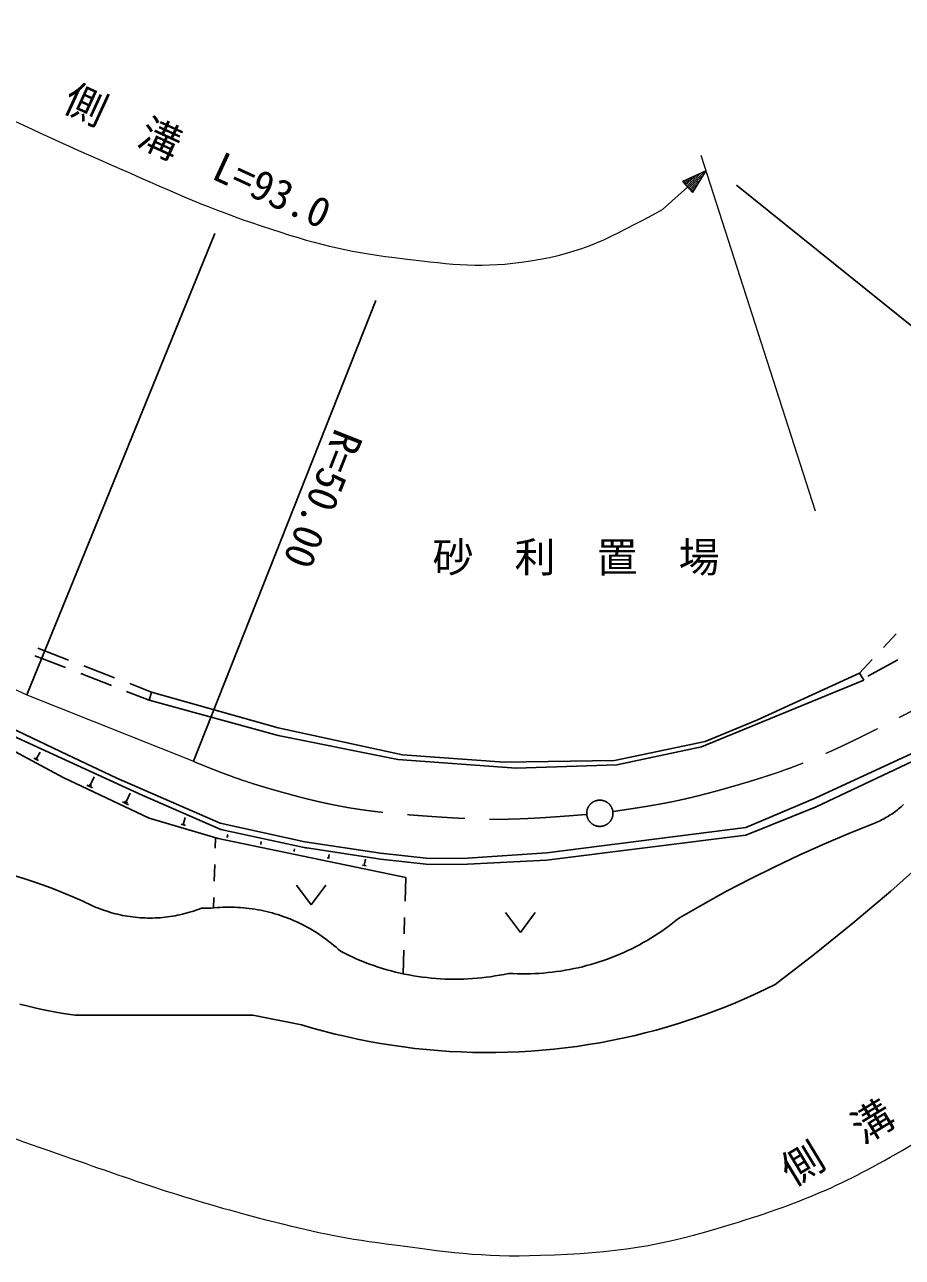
# Model space of a CAD drawing. Units: millimetres, scale not verified. Extents: x 40000 to 680000, y 20000 to 380000.
# Drawn here: x 335962 to 389448, y 239790 to 314959 of the extents above; entities that cross this region are included whole.
import ezdxf
from ezdxf.enums import TextEntityAlignment as Align

# ---------------------------------------------------------------- set-up
doc = ezdxf.new("R2010")
doc.units = ezdxf.units.MM
doc.header["$LTSCALE"] = 1000
doc.linetypes.add('CHAIN', pattern=[18.5, 12, -1.5, 3.5, -1.5])
for name, color, linetype, lineweight in [('M-BGD', 7, 'Continuous', 25), ('M-BMK', 2, 'CHAIN', 13), ('M-BMK-SRVR', 3, 'Continuous', 25), ('M-STR-HTXT', 7, 'Continuous', 13)]:
    doc.layers.add(name, color=color, linetype=linetype, lineweight=lineweight)
doc.styles.add('ＭＳ ゴシック', font='')
doc.styles.get('ＭＳ ゴシック').set_extended_font_data('MS Gothic')

msp = doc.modelspace()

# ---------------------------------------------------------------- linework, layer by layer
at = {"layer": 'M-BGD'}
for p, q in [((389066, 277815), (388294, 276981)), ((336762, 276928), (338629, 276210)), ((336582, 276475), (338447, 275752)), ((387615, 276247), (386843, 275413)), ((387342, 275236), (389172, 276221)), ((339379, 275390), (341244, 274666)), ((339562, 275851), (341429, 275133)), ((380589, 272549), (386843, 275413)), ((386843, 275413), (387112, 274984)), ((342362, 274774), (343695, 274262)), ((387112, 274984), (377200, 270923)), ((330430, 274305), (338532, 270453)), ((342176, 274305), (343548, 273772)), ((343695, 274262), (343548, 273772)), ((351401, 271602), (343548, 273772)), ((343695, 274262), (351415, 272070)), ((331340, 273374), (343123, 267972)), ((377438, 271241), (380589, 272549)), ((332754, 272026), (338307, 269050)), ((358694, 270152), (351401, 271602)), ((351415, 272070), (358978, 270436)), ((371916, 270087), (377438, 271241)), ((377200, 270923), (372043, 269822)), ((391045, 270978), (384135, 267797)), ((336796, 270087), (336529, 270230)), ((336753, 270167), (336619, 270239)), ((336744, 270230), (336677, 270266)), ((336710, 270248), (336901, 270605)), ((338532, 270453), (341588, 269019)), ((365923, 269630), (358694, 270152)), ((358978, 270436), (365179, 269977)), ((365179, 269977), (371916, 270087)), ((391180, 270564), (384190, 267255)), ((372043, 269822), (365923, 269630)), ((338307, 269050), (343539, 266577)), ((340102, 268423), (339751, 268589)), ((340042, 268523), (339867, 268606)), ((340026, 268602), (339938, 268644)), ((339982, 268623), (340203, 269091)), ((341588, 269019), (347885, 266263)), ((342204, 267578), (342113, 267622)), ((342159, 267600), (342389, 268088)), ((343123, 267972), (347913, 265872)), ((384135, 267797), (379908, 265998)), ((342284, 267392), (341918, 267565)), ((342221, 267496), (342038, 267582)), ((384190, 267255), (379919, 265539)), ((343539, 266577), (347751, 265333)), ((345754, 266131), (345495, 266208)), ((345624, 266170), (345752, 266603)), ((347885, 266263), (353029, 265135)), ((347597, 265378), (347578, 264738)), ((347913, 265872), (353176, 264744)), ((348355, 265424), (348270, 265442)), ((348312, 265433), (348342, 265575)), ((379919, 265539), (367763, 264017)), ((379908, 265998), (367780, 264462)), ((347751, 265333), (359182, 262953)), ((350390, 264998), (350310, 265015)), ((350350, 265007), (350378, 265139)), ((352381, 264581), (352407, 264704)), ((357639, 264439), (353029, 265135)), ((357639, 264080), (353029, 264776)), ((352418, 264574), (352344, 264589)), ((354535, 264130), (354404, 264158)), ((354470, 264144), (354516, 264363)), ((356654, 263687), (356732, 264064)), ((360607, 264102), (357639, 264439)), ((360607, 263743), (357639, 264080)), ((362945, 264125), (360607, 264102)), ((367780, 264462), (362945, 264125)), ((367763, 264017), (362945, 263766)), ((347549, 263738), (347519, 262739)), ((356767, 263663), (356540, 263711)), ((362945, 263766), (360607, 263743)), ((352524, 262479), (353424, 261279)), ((353424, 261279), (354324, 262479)), ((359182, 262953), (359144, 261518)), ((347490, 261739), (347471, 261099)), ((346736, 261084), (347329, 261084)), ((359118, 260518), (359091, 259518)), ((365273, 260809), (366173, 259609)), ((366173, 259609), (367073, 260809)), ((359065, 258519), (359027, 257083)), ((339032, 254565), (349869, 254565)), ((339032, 254565), (349869, 254565)), ((349869, 254565), (352832, 253972)), ((349869, 254565), (350292, 254480))]:
    msp.add_line(p, q, dxfattribs=at)
for points in [[(397536, 270397), (395403, 268261), (393225, 266170), (391004, 264125), (388740, 262128), (386435, 260178), (384089, 258278), (381704, 256427)], [(389519, 267402), (389444, 267332), (389368, 267264), (389290, 267197), (389212, 267131), (389132, 267067), (389051, 267004), (388968, 266942), (388885, 266883), (388801, 266824), (388715, 266767), (388629, 266712), (388541, 266658), (388453, 266606), (388364, 266556), (388273, 266507), (388182, 266460), (388090, 266414), (387998, 266370), (387904, 266328), (387810, 266287), (387715, 266249)], [(375862, 260491), (377290, 261315), (378735, 262110), (380196, 262875), (381672, 263610), (383162, 264316), (384667, 264991), (386184, 265635), (387715, 266249)], [(328448, 264386), (329081, 264327), (329713, 264256), (330343, 264173), (330972, 264078), (331599, 263971), (332223, 263852), (332846, 263721), (333465, 263579), (334082, 263425), (334696, 263259), (335306, 263082), (335914, 262893), (336517, 262692), (337116, 262480), (337712, 262257), (338303, 262023), (338889, 261777), (339471, 261521), (340048, 261253)], [(346736, 261084), (346594, 261029), (346450, 260976), (346306, 260926), (346161, 260878), (346015, 260833), (345868, 260791), (345720, 260752), (345572, 260715), (345423, 260680), (345274, 260649), (345124, 260620), (344973, 260594), (344822, 260570), (344671, 260549), (344519, 260531), (344367, 260516), (344215, 260503), (344062, 260493), (343909, 260486), (343757, 260482), (343604, 260480), (343451, 260481), (343298, 260485), (343146, 260492), (342993, 260501), (342841, 260513), (342689, 260528), (342537, 260546), (342385, 260566), (342234, 260589), (342084, 260615), (341934, 260643), (341784, 260674), (341635, 260708), (341486, 260745), (341339, 260784), (341192, 260825), (341046, 260870), (340900, 260917), (340756, 260967), (340612, 261019), (340469, 261074), (340328, 261131), (340187, 261191), (340048, 261253)], [(347329, 261084), (347506, 261102), (347684, 261116), (347862, 261128), (348040, 261136), (348219, 261141), (348397, 261143), (348576, 261142), (348754, 261137), (348932, 261129), (349110, 261118), (349288, 261104), (349465, 261087), (349643, 261066), (349819, 261043), (349996, 261016), (350172, 260986), (350347, 260953), (350522, 260916), (350695, 260877), (350869, 260834), (351041, 260789), (351213, 260740), (351383, 260688), (351553, 260633), (351722, 260575), (351889, 260514), (352056, 260450), (352221, 260383), (352385, 260313), (352548, 260241), (352710, 260165), (352870, 260086), (353029, 260005), (353186, 259920), (353341, 259833), (353496, 259743), (353648, 259651), (353799, 259555), (353948, 259457), (354095, 259357), (354240, 259253), (354384, 259147), (354525, 259039), (354665, 258928), (354803, 258814), (354938, 258698), (355072, 258580), (355203, 258459)], [(375862, 260491), (375654, 260323), (375444, 260159), (375231, 259998), (375015, 259841), (374796, 259688), (374574, 259539), (374350, 259394), (374123, 259253), (373894, 259117), (373662, 258984), (373429, 258855), (373192, 258731), (372954, 258611), (372713, 258495), (372471, 258384), (372226, 258276), (371980, 258174), (371732, 258075), (371482, 257982), (371230, 257892), (370977, 257807), (370722, 257727), (370466, 257651), (370209, 257580), (369950, 257514), (369691, 257452), (369430, 257395), (369168, 257342), (368905, 257294), (368642, 257251), (368378, 257213), (368113, 257179), (367847, 257150), (367582, 257126), (367315, 257107), (367049, 257092), (366782, 257082), (366515, 257077), (366248, 257077), (365981, 257081), (365714, 257091), (365448, 257105)], [(365448, 257105), (365176, 257047), (364904, 256995), (364630, 256947), (364356, 256905), (364081, 256868), (363805, 256836), (363529, 256808), (363252, 256786), (362975, 256769), (362698, 256757), (362421, 256750), (362143, 256749), (361865, 256752), (361588, 256760), (361311, 256774), (361034, 256793), (360757, 256816), (360481, 256845), (360206, 256879), (359931, 256918), (359657, 256962), (359384, 257011), (359112, 257065), (358840, 257124), (358570, 257188), (358302, 257257), (358034, 257330), (357768, 257409), (357503, 257493), (357240, 257581), (356979, 257674), (356719, 257773), (356461, 257875), (356205, 257983), (355952, 258095), (355700, 258212), (355450, 258333), (355203, 258459)], [(381704, 256427), (381069, 256116), (380429, 255816), (379784, 255528), (379133, 255251), (378478, 254986), (377818, 254733), (377153, 254493), (376485, 254264), (375812, 254047), (375135, 253843), (374455, 253651), (373771, 253471), (373084, 253304), (372395, 253149), (371702, 253007), (371008, 252877), (370311, 252760), (369611, 252656), (368911, 252564), (368208, 252485), (367504, 252419), (366800, 252365), (366094, 252325), (365388, 252297), (364681, 252282), (363974, 252279), (363268, 252290), (362561, 252313), (361855, 252349), (361150, 252398), (360446, 252460), (359743, 252534), (359042, 252621), (358342, 252721), (357644, 252834), (356948, 252959), (356255, 253096), (355564, 253247), (354877, 253409), (354192, 253585), (353510, 253772), (352832, 253972)], [(339032, 254565), (338607, 254622), (338184, 254688), (337762, 254761), (337341, 254841), (336921, 254929), (336504, 255025), (336088, 255128), (335674, 255238)], [(339032, 254565), (338607, 254622), (338184, 254688), (337762, 254761), (337341, 254841), (336921, 254929), (336504, 255025), (336088, 255128), (335674, 255238)]]:
    msp.add_lwpolyline(points, dxfattribs=at)
at = {"layer": 'M-BMK'}
msp.add_lwpolyline([(283995, 308575), (306130, 291379), (318243, 283134), (329075, 277373), (336095, 274086), (346250, 270037)], dxfattribs=at)
for points, knots in [([(371800, 266983), (374892, 267438), (376112, 267659), (378913, 268457), (382180, 269387), (383984, 270074), (387028, 271581), (390906, 273501), (393071, 274709), (396441, 277423), (399747, 280087), (400873, 281417), (404040, 285195)], [0, 0, 0, 0, 1, 1, 1, 2, 2, 2, 3, 3, 3, 4, 4, 4, 4]), ([(346250, 270037), (348816, 268987), (349669, 268712), (351929, 268083), (355486, 267094), (357588, 266897), (361272, 266649), (364834, 266409), (366334, 266502), (370212, 266806)], [0, 0, 0, 0, 1, 1, 1, 2, 2, 2, 3, 3, 3, 3])]:
    msp.add_open_spline(points, degree=3, knots=knots, dxfattribs=at)
at = {"layer": 'M-BMK-SRVR'}
for p, q in [((379351, 305174), (404083, 285249)), ((336095, 274086), (347557, 302223)), ((357368, 298142), (346250, 270037))]:
    msp.add_line(p, q, dxfattribs=at)
msp.add_lwpolyline([(371813, 266868), (371813, 266882), (371813, 266896), (371812, 266910), (371811, 266924), (371810, 266938), (371809, 266952), (371807, 266966), (371805, 266980), (371803, 266994), (371801, 267008), (371798, 267022), (371796, 267035), (371793, 267049), (371789, 267063), (371786, 267076), (371782, 267090), (371778, 267103), (371774, 267116), (371769, 267130), (371765, 267143), (371760, 267156), (371755, 267169), (371749, 267182), (371744, 267195), (371738, 267207), (371732, 267220), (371725, 267233), (371719, 267245), (371712, 267257), (371705, 267270), (371698, 267282), (371691, 267293), (371683, 267305), (371676, 267317), (371668, 267328), (371660, 267340), (371651, 267351), (371643, 267362), (371634, 267373), (371625, 267384), (371616, 267395), (371607, 267405), (371597, 267415), (371587, 267425), (371578, 267435), (371568, 267445), (371557, 267455), (371547, 267464), (371537, 267474), (371526, 267483), (371515, 267491), (371504, 267500), (371493, 267509), (371482, 267517), (371470, 267525), (371459, 267533), (371447, 267541), (371435, 267548), (371423, 267555), (371411, 267562), (371399, 267569), (371387, 267576), (371374, 267582), (371362, 267589), (371349, 267595), (371336, 267600), (371323, 267606), (371310, 267611), (371297, 267616), (371284, 267621), (371271, 267626), (371258, 267630), (371244, 267634), (371231, 267638), (371217, 267642), (371204, 267645), (371190, 267649), (371177, 267652), (371163, 267654), (371149, 267657), (371135, 267659), (371121, 267661), (371107, 267663), (371094, 267664), (371080, 267666), (371066, 267667), (371052, 267668), (371038, 267668), (371024, 267668), (371010, 267668), (370996, 267668), (370982, 267668), (370968, 267667), (370954, 267666), (370940, 267665), (370926, 267664), (370912, 267662), (370898, 267660), (370884, 267658), (370870, 267656), (370857, 267653), (370843, 267650), (370829, 267647), (370816, 267644), (370802, 267640), (370789, 267636), (370775, 267632), (370762, 267628), (370749, 267624), (370736, 267619), (370722, 267614), (370709, 267609), (370697, 267603), (370684, 267598), (370671, 267592), (370658, 267586), (370646, 267579), (370634, 267573), (370621, 267566), (370609, 267559), (370597, 267552), (370585, 267544), (370573, 267537), (370562, 267529), (370550, 267521), (370539, 267513), (370528, 267504), (370517, 267496), (370506, 267487), (370495, 267478), (370484, 267469), (370474, 267460), (370464, 267450), (370454, 267440), (370444, 267430), (370434, 267420), (370424, 267410), (370415, 267400), (370406, 267389), (370397, 267379), (370388, 267368), (370379, 267357), (370371, 267345), (370363, 267334), (370355, 267323), (370347, 267311), (370339, 267299), (370332, 267288), (370324, 267276), (370317, 267263), (370311, 267251), (370304, 267239), (370298, 267226), (370292, 267214), (370286, 267201), (370280, 267188), (370274, 267175), (370269, 267162), (370264, 267149), (370259, 267136), (370255, 267123), (370250, 267110), (370246, 267096), (370242, 267083), (370239, 267069), (370235, 267056), (370232, 267042), (370229, 267028), (370227, 267015), (370224, 267001), (370222, 266987), (370220, 266973), (370218, 266959), (370217, 266945), (370216, 266931), (370215, 266917), (370214, 266903), (370213, 266889), (370213, 266875), (370213, 266861), (370213, 266847), (370214, 266834), (370215, 266820), (370216, 266806), (370217, 266792), (370218, 266778), (370220, 266764), (370222, 266750), (370224, 266736), (370227, 266722), (370229, 266709), (370232, 266695), (370235, 266681), (370239, 266668), (370242, 266654), (370246, 266641), (370250, 266627), (370255, 266614), (370259, 266601), (370264, 266588), (370269, 266575), (370274, 266562), (370280, 266549), (370286, 266536), (370292, 266523), (370298, 266511), (370304, 266498), (370311, 266486), (370317, 266474), (370324, 266461), (370332, 266449), (370339, 266438), (370347, 266426), (370355, 266414), (370363, 266403), (370371, 266391), (370379, 266380), (370388, 266369), (370397, 266358), (370406, 266348), (370415, 266337), (370424, 266327), (370434, 266317), (370444, 266307), (370454, 266297), (370464, 266287), (370474, 266277), (370484, 266268), (370495, 266259), (370506, 266250), (370517, 266241), (370528, 266233), (370539, 266224), (370550, 266216), (370562, 266208), (370573, 266200), (370585, 266193), (370597, 266185), (370609, 266178), (370621, 266171), (370634, 266164), (370646, 266158), (370658, 266151), (370671, 266145), (370684, 266139), (370697, 266134), (370709, 266128), (370722, 266123), (370736, 266118), (370749, 266113), (370762, 266109), (370775, 266105), (370789, 266101), (370802, 266097), (370816, 266093), (370829, 266090), (370843, 266087), (370857, 266084), (370870, 266081), (370884, 266079), (370898, 266077), (370912, 266075), (370926, 266073), (370940, 266072), (370954, 266071), (370968, 266070), (370982, 266069), (370996, 266069), (371010, 266069), (371024, 266069), (371038, 266069), (371052, 266069), (371066, 266070), (371080, 266071), (371094, 266073), (371107, 266074), (371121, 266076), (371135, 266078), (371149, 266080), (371163, 266083), (371177, 266085), (371190, 266088), (371204, 266092), (371217, 266095), (371231, 266099), (371244, 266103), (371258, 266107), (371271, 266111), (371284, 266116), (371297, 266121), (371310, 266126), (371323, 266131), (371336, 266137), (371349, 266142), (371362, 266148), (371374, 266155), (371387, 266161), (371399, 266168), (371411, 266175), (371423, 266182), (371435, 266189), (371447, 266196), (371459, 266204), (371470, 266212), (371482, 266220), (371493, 266228), (371504, 266237), (371515, 266246), (371526, 266254), (371537, 266263), (371547, 266273), (371557, 266282), (371568, 266292), (371578, 266302), (371587, 266312), (371597, 266322), (371607, 266332), (371616, 266342), (371625, 266353), (371634, 266364), (371643, 266375), (371651, 266386), (371660, 266397), (371668, 266409), (371676, 266420), (371683, 266432), (371691, 266444), (371698, 266455), (371705, 266467), (371712, 266480), (371719, 266492), (371725, 266504), (371732, 266517), (371738, 266530), (371744, 266542), (371749, 266555), (371755, 266568), (371760, 266581), (371765, 266594), (371769, 266607), (371774, 266621), (371778, 266634), (371782, 266647), (371786, 266661), (371789, 266674), (371793, 266688), (371796, 266702), (371798, 266715), (371801, 266729), (371803, 266743), (371805, 266757), (371807, 266771), (371809, 266785), (371810, 266799), (371811, 266813), (371812, 266827), (371813, 266840), (371813, 266854)], close=True, dxfattribs=at)
at = {"layer": 'M-STR-HTXT'}
for p, q in [((377173, 306995), (384144, 285318)), ((377477, 306050), (376059, 305385)), ((377477, 306050), (376359, 305050)), ((377477, 306050), (376659, 304715)), ((376059, 305385), (376659, 304715)), ((376343, 305518), (376119, 305318)), ((376179, 305251), (376626, 305651)), ((376910, 305784), (376239, 305184)), ((376299, 305117), (377193, 305917)), ((376419, 304983), (377313, 305783)), ((377150, 305516), (376479, 304916)), ((376539, 304849), (376986, 305249)), ((374837, 303688), (376359, 305050)), ((376823, 304982), (376599, 304782))]:
    msp.add_line(p, q, dxfattribs=at)
for points, knots in [([(324441, 314959), (324451, 314952), (324462, 314946), (324474, 314939), (331202, 310903), (335230, 309059), (342409, 305894), (345716, 304437), (347572, 303600), (351007, 302479), (354086, 301474), (355885, 301059), (359102, 300681), (362081, 300330), (363818, 300084), (366780, 300556), (370115, 301086), (371517, 301908), (374837, 303688)], [0, 0, 0, 0, 1, 1, 1, 2, 2, 2, 3, 3, 3, 4, 4, 4, 5, 5, 5, 6, 6, 6, 6]), ([(323829, 251583), (330498, 248848), (332327, 248079), (337887, 246141), (342833, 244418), (345594, 243383), (350668, 242084), (353495, 241360), (355101, 240998), (357995, 240617), (361650, 240136), (363723, 239790), (367407, 239914), (372008, 240067), (374643, 240441), (379038, 241807), (383587, 243220), (386093, 244314), (390182, 246757), (392404, 248085), (393240, 248598), (395693, 250438)], [0, 0, 0, 0, 1, 1, 1, 2, 2, 2, 3, 3, 3, 4, 4, 4, 5, 5, 5, 6, 6, 6, 7, 7, 7, 7])]:
    msp.add_open_spline(points, degree=3, knots=knots, dxfattribs=at)

# ---------------------------------------------------------------- texts
at = {"layer": 'M-BMK-SRVR', "style": 'ＭＳ ゴシック'}
msp.add_text('R=50.00', height=1833, rotation=248.416, dxfattribs=at).set_placement((352786, 286559), align=Align.BOTTOM_CENTER)
at = {"layer": 'M-STR-HTXT', "style": 'ＭＳ ゴシック'}
for s, rotation, p in [('側\u3000溝\u3000L=93.0', 335.298, (345889, 305630)), ('側\u3000溝\u3000L=180.0', 31.201, (391050, 248457))]:
    msp.add_text(s, height=1833, rotation=rotation, dxfattribs=at).set_placement(p, align=Align.BOTTOM_CENTER)
msp.add_text('砂\u3000利\u3000置\u3000場', height=1833, dxfattribs=at).set_placement((369566, 281019), align=Align.BOTTOM_CENTER)

doc.saveas('drawing.dxf')
